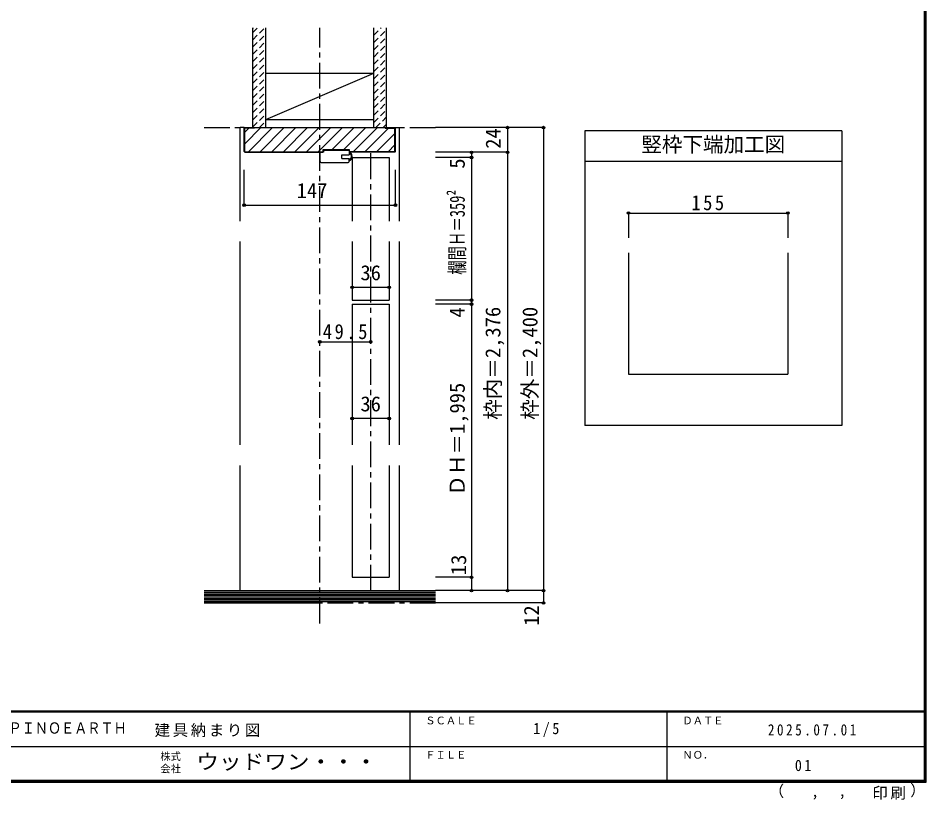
# Model space of a CAD drawing. Units: millimetres at full size, sheet at 1:5. Extents: x -975 to 975, y -715 to 698.
# Drawn here: x 93 to 975, y -715 to 44 of the extents above; entities that cross this region are included whole.
import ezdxf
from ezdxf.enums import TextEntityAlignment as Align

# ---------------------------------------------------------------- set-up
doc = ezdxf.new("R2010")
doc.units = ezdxf.units.MM
doc.header["$LTSCALE"] = 5
doc.header["$PDMODE"] = 32
doc.header["$PDSIZE"] = 2.5
doc.linetypes.add('CHAIN1', pattern=[8, 5, -1, 1, -1])
doc.linetypes.add('DASHED1', pattern=[1.8, 1.2, -0.6])
for name, color, linetype in [('0-0_補助線', 3, 'Continuous'), ('0-1_通り芯', 4, 'CHAIN1'), ('0-3_仕上げ', 2, 'Continuous'), ('0-4_枠', 4, 'Continuous'), ('0-6_扉', 6, 'Continuous'), ('0-A_文字', 7, 'Continuous'), ('0-B_寸法', 7, 'Continuous'), ('0-C_ハッチ', 4, 'DASHED1'), ('F-1_枠', 6, 'Continuous'), ('F-A_文字', 7, 'Continuous')]:
    doc.layers.add(name, color=color, linetype=linetype)
doc.styles.add('HG明朝B', font='')
doc.styles.add('ＭＳ ゴシック', font='')
doc.styles.get('HG明朝B').set_extended_font_data('HG明朝B')
doc.styles.get('ＭＳ ゴシック').set_extended_font_data('MS Gothic')

# ---------------------------------------------------------------- blocks, each defined once
blk = doc.blocks.new('04')
at = {"layer": '0-0_補助線', "color": 7}
for p, q in [((-6.847, 15.914), (-6.847, -10.086)), ((-5.847, 16.914), (3.153, 16.914)), ((4.953, -11.086), (4.953, 13.914)), ((-2.747, -4.086), (-2.747, -11.086)), ((-5.847, -11.086), (-2.747, -11.086)), ((4.953, -11.086), (0.653, -11.086))]:
    blk.add_line(p, q, dxfattribs=at)
for points in [[(4.953, 13.914), (3.153, 13.914), (3.153, 16.914)], [(-2.747, -4.086), (0.653, -4.086), (0.653, -11.086)]]:
    blk.add_lwpolyline(points, dxfattribs=at)
for centre, radius, start, end in [((-5.847, 15.914), 1, 90, 180), ((-5.847, -10.086), 1, 180, 270), ((-0.812, -9.605), 4.487, 199.27145, 340.72856), ((-0.812, -9.605), 3.887, 202.39487, 337.60513)]:
    blk.add_arc(centre, radius, start, end, dxfattribs=at)

msp = doc.modelspace()

# ---------------------------------------------------------------- linework, layer by layer
at = {"layer": '0-0_補助線'}
for p, q in [((312.333, -62), (459.333, -62)), ((312.833, -85.086), (312.833, -62.5)), ((322.333, -62.5), (312.833, -62.5)), ((322.333, -62), (322.333, -62.5)), ((449.333, -62.5), (449.333, -62)), ((449.333, -62.5), (458.833, -62.5)), ((458.833, -85.086), (458.833, -62.5)), ((313.248, -85.5), (312.833, -85.086)), ((313.04, -86), (388.829, -86)), ((313.248, -85.5), (388.829, -85.5)), ((414.829, -86), (414.829, -83.733)), ((458.419, -85.5), (414.829, -85.5)), ((458.626, -86), (414.829, -86)), ((458.419, -85.5), (458.833, -85.086)), ((685.862, -183.727), (685.862, -301.507)), ((840.862, -183.727), (840.862, -301.507)), ((685.862, -301.507), (840.862, -301.507))]:
    msp.add_line(p, q, dxfattribs=at)
at = {"layer": '0-0_補助線', "color": 4}
for p, q in [((312.833, -77.806), (328.639, -62)), ((312.833, -66.492), (316.825, -62.5)), ((316.453, -85.5), (339.953, -62)), ((327.767, -85.5), (351.267, -62)), ((339.08, -85.5), (362.58, -62)), ((350.394, -85.5), (373.894, -62)), ((361.708, -85.5), (385.208, -62)), ((373.022, -85.5), (396.522, -62)), ((384.335, -85.5), (407.835, -62)), ((397.416, -83.733), (419.149, -62)), ((408.729, -83.733), (430.463, -62)), ((418.276, -85.5), (441.777, -62)), ((429.59, -85.5), (452.59, -62.5)), ((440.904, -85.5), (458.833, -67.571)), ((452.218, -85.5), (458.833, -78.884)), ((685.862, -145), (840.862, -145)), ((685.862, -145), (685.862, -168.99)), ((840.862, -145), (840.862, -168.99))]:
    msp.add_line(p, q, dxfattribs=at)
at = {"layer": '0-0_補助線', "color": 6}
msp.add_line((417.333, -91), (453.333, -91), dxfattribs=at)
at = {"layer": '0-0_補助線'}
for points in [[(313.04, -86), (312.333, -85.293), (312.333, -62)], [(458.626, -86), (459.333, -85.293), (459.333, -62)], [(414.829, -83.733), (388.829, -83.733), (388.829, -86)]]:
    msp.add_lwpolyline(points, dxfattribs=at)
at = {"layer": '0-0_補助線', "color": 7}
for p in [(685.862, -145), (840.862, -145)]:
    msp.add_point(p, dxfattribs=at)
at = {"layer": '0-1_通り芯'}
for p, q in [((385.833, -544), (385.833, 35)), ((273.333, -62), (500.69, -62)), ((435.333, -512), (435.333, -86)), ((273.333, -524), (500.69, -524))]:
    msp.add_line(p, q, dxfattribs=at)
at = {"layer": '0-3_仕上げ'}
for p, q in [((320.833, -62), (320.833, 35)), ((333.333, -62), (333.333, 35)), ((438.333, -62), (438.333, 35)), ((450.833, -62), (450.833, 35)), ((273.333, -512), (498.333, -512)), ((273.333, -524), (384.833, -524))]:
    msp.add_line(p, q, dxfattribs=at)
at = {"layer": '0-3_仕上げ', "color": 7}
for p, q in [((333.333, -54), (438.333, -9)), ((273.333, -513.5), (498.333, -513.5)), ((273.333, -515), (498.333, -515)), ((273.333, -516.5), (498.333, -516.5)), ((273.333, -518), (498.333, -518)), ((273.333, -519.5), (498.333, -519.5)), ((273.333, -521), (498.333, -521)), ((273.333, -522.5), (498.333, -522.5))]:
    msp.add_line(p, q, dxfattribs=at)
at = {"layer": '0-3_仕上げ', "color": 3}
for p, q in [((333.333, -9), (438.333, -9)), ((333.333, -54), (438.333, -54))]:
    msp.add_line(p, q, dxfattribs=at)
at = {"layer": '0-4_枠'}
for p, q in [((312.333, -62), (308.333, -62)), ((308.333, -152.791), (308.333, -62)), ((459.333, -62), (463.333, -62)), ((463.333, -152.791), (463.333, -62)), ((308.333, -370.275), (308.333, -172.791)), ((463.333, -370.275), (463.333, -172.791)), ((308.333, -512), (308.333, -390.275)), ((463.333, -512), (463.333, -390.275))]:
    msp.add_line(p, q, dxfattribs=at)
at = {"layer": '0-6_扉'}
for p, q in [((417.333, -91), (417.333, -152.791)), ((453.333, -91), (453.333, -152.791)), ((417.333, -172.791), (417.333, -229.638)), ((453.333, -172.791), (453.333, -229.638)), ((417.333, -229.638), (453.333, -229.638)), ((417.333, -233.638), (417.333, -370.275)), ((417.333, -390.275), (417.333, -499)), ((453.333, -390.275), (453.333, -499)), ((417.333, -499), (453.333, -499))]:
    msp.add_line(p, q, dxfattribs=at)
msp.add_lwpolyline([(417.333, -233.638), (453.333, -233.638), (453.333, -370.275)], dxfattribs=at)
at = {"layer": '0-A_文字', "color": 3}
for p, q in [((643.333, -65), (643.333, -351.507)), ((893.333, -65), (643.333, -65)), ((893.333, -65), (893.333, -351.507)), ((893.333, -95), (643.333, -95)), ((893.333, -351.507), (643.333, -351.507))]:
    msp.add_line(p, q, dxfattribs=at)
at = {"layer": '0-B_寸法', "color": 4}
for p, q in [((603.333, -62), (498.333, -62)), ((568.333, -62), (568.333, -512)), ((603.333, -62), (603.333, -524)), ((568.333, -86), (498.333, -86)), ((533.333, -86), (533.333, -512)), ((533.333, -91), (498.333, -91)), ((312.333, -137.422), (312.333, -102.9)), ((459.333, -137.422), (459.333, -102.9)), ((312.333, -137.422), (459.333, -137.422)), ((453.333, -217.252), (417.333, -217.252)), ((533.333, -229.638), (498.333, -229.638)), ((533.333, -233.638), (498.333, -233.638)), ((385.833, -270.252), (435.333, -270.252)), ((453.333, -344.683), (417.333, -344.683)), ((533.333, -499), (498.333, -499)), ((603.333, -512), (498.333, -512)), ((603.333, -524), (498.333, -524))]:
    msp.add_line(p, q, dxfattribs=at)
at = {"layer": '0-B_寸法'}
for p in [(568.333, -62), (603.333, -62), (533.333, -86), (568.333, -86), (533.333, -91), (312.333, -137.422), (459.333, -137.422), (417.333, -217.252), (453.333, -217.252), (533.333, -229.638), (533.333, -233.638), (385.833, -270.252), (435.333, -270.252), (417.333, -344.683), (453.333, -344.683), (533.333, -499), (533.333, -512), (568.333, -512), (603.333, -512), (603.333, -524)]:
    msp.add_point(p, dxfattribs=at)
at = {"layer": '0-C_ハッチ'}
for p, q in [((320.833, 30.531), (325.302, 35)), ((320.833, 23.46), (332.373, 35)), ((320.833, 34.602), (321.231, 35)), ((320.833, 16.389), (333.333, 28.889)), ((438.333, 27.823), (445.51, 35)), ((438.333, 20.752), (450.833, 33.252)), ((320.833, 9.318), (333.333, 21.818)), ((438.333, 13.681), (450.833, 26.181)), ((438.333, 6.61), (450.833, 19.11)), ((320.833, 2.247), (333.333, 14.747)), ((438.333, -0.461), (450.833, 12.039)), ((320.833, -4.824), (333.333, 7.676)), ((320.833, -11.895), (333.333, 0.605)), ((438.333, -7.532), (450.833, 4.968)), ((320.833, -18.966), (333.333, -6.466)), ((438.333, -14.603), (450.833, -2.103)), ((320.833, -26.037), (333.333, -13.537)), ((438.333, -21.674), (450.833, -9.174)), ((438.333, -28.745), (450.833, -16.245)), ((320.833, -33.108), (333.333, -20.608)), ((438.333, -35.816), (450.833, -23.316)), ((320.833, -40.179), (333.333, -27.679)), ((320.833, -47.25), (333.333, -34.75)), ((438.333, -42.887), (450.833, -30.387)), ((320.833, -54.321), (333.333, -41.821)), ((438.333, -49.959), (450.833, -37.459)), ((320.833, -61.393), (333.333, -48.893)), ((438.333, -57.03), (450.833, -44.53)), ((440.434, -62), (450.833, -51.601)), ((327.297, -62), (333.333, -55.964)), ((447.505, -62), (450.833, -58.672))]:
    msp.add_line(p, q, dxfattribs=at)
at = {"layer": 'F-1_枠'}
for p, q in [((973.333, 698.333), (973.333, -698.333)), ((974.166, 698.333), (974.166, -698.333)), ((975, 698.333), (975, -698.333)), ((975, -629.167), (-975, -629.167)), ((975, -630), (-975, -630)), ((473.333, -630), (473.333, -696.667)), ((723.333, -630), (723.333, -696.667)), ((0, -663.333), (973.333, -663.334)), ((975, -696.667), (-975, -696.667)), ((975, -697.5), (-975, -697.5)), ((975, -698.333), (-975, -698.333))]:
    msp.add_line(p, q, dxfattribs=at)

# ---------------------------------------------------------------- block references
at = {"layer": '0-0_補助線', "rotation": 90}
msp.add_blockref('04', (403.243, -89.153), dxfattribs=at)

# ---------------------------------------------------------------- texts
at = {"layer": '0-0_補助線', "color": 7, "insert": (747.112, -142.5), "char_height": 14.66, "attachment_point": 7, "style": 'ＭＳ ゴシック'}
msp.add_mtext('\\T1.27;\\W0.9;155', dxfattribs=at)
at = {"layer": '0-A_文字', "style": 'ＭＳ ゴシック'}
msp.add_text('竪枠下端加工図', height=14.66, dxfattribs=at).set_placement((698.333, -90), align=Align.BOTTOM_LEFT)
at = {"layer": '0-B_寸法', "style": 'ＭＳ ゴシック'}
for s, p in [('24', (566.117, -82.571)), ('5', (531.17, -101.885)), ('4', (531.17, -246.583)), ('枠内＝2,376', (565.833, -346)), ('枠外＝2,400', (601.847, -346)), ('ＤＨ＝1,995', (531.153, -419.819)), ('13', (532.509, -496.972)), ('12', (603.333, -546.206))]:
    msp.add_text(s, height=14.66, rotation=90, dxfattribs=at).set_placement(p, align=Align.BOTTOM_LEFT)
for s, p in [('147', (363.333, -134.922)), ('36', (425.333, -214.752)), ('36', (425.333, -342.183))]:
    msp.add_text(s, height=14.66, dxfattribs=at).set_placement(p, align=Align.BOTTOM_LEFT)
at = {"layer": '0-B_寸法', "style": 'ＭＳ ゴシック', "width": 0.7}
msp.add_text('欄間Ｈ＝359²', height=14.66, rotation=90, dxfattribs=at).set_placement((531.17, -205.052), align=Align.BOTTOM_LEFT)
at = {"layer": '0-B_寸法', "insert": (388.708, -267.752), "char_height": 14.66, "attachment_point": 7, "style": 'ＭＳ ゴシック'}
msp.add_mtext('\\T1.28;\\W0.9;49.5', dxfattribs=at)
at = {"layer": 'F-1_枠', "color": 7, "style": 'HG明朝B', "width": 0.85}
msp.add_text('ＰＩＮＯＥＡＲＴＨ', height=11, dxfattribs=at).set_placement((83.333, -654.298), align=Align.BOTTOM_LEFT)
at = {"layer": 'F-1_枠', "color": 7, "insert": (225.243, -654.298), "char_height": 11, "attachment_point": 7, "style": 'ＭＳ ゴシック'}
msp.add_mtext('\\T1.17;建具納まり図', dxfattribs=at)
at = {"layer": 'F-A_文字', "style": 'ＭＳ ゴシック'}
for s, height, p in [('ＳＣＡＬＥ', 7.331, (488.333, -644.167)), ('ＤＡＴＥ', 7.331, (738.333, -644.167)), ('株式', 7.331, (230.833, -679)), ('ＦＩＬＥ', 7.331, (488.333, -677.5)), ('ＮＯ．', 7.331, (738.333, -677.501)), ('会社', 7.331, (230.833, -691)), ('（', 11, (822.339, -715.552)), ('）', 11, (959.734, -714.855)), (',', 11, (863.546, -715.552)), (',', 11, (890.033, -715.088))]:
    msp.add_text(s, height=height, dxfattribs=at).set_placement(p, align=Align.BOTTOM_LEFT)
at = {"layer": 'F-A_文字', "style": 'ＭＳ ゴシック', "width": 1.1}
msp.add_text('ウッドワン・・・', height=14.66, dxfattribs=at).set_placement((265.833, -690), align=Align.BOTTOM_LEFT)
at = {"layer": 'F-A_文字', "char_height": 11, "attachment_point": 7, "style": 'ＭＳ ゴシック'}
for s, insert in [('\\T1.38;\\W0.9;1/5', (593.333, -654.167)), ('\\T1.39;\\W0.85;2025.07.01', (821.458, -652.917)), ('\\T1.36;\\W0.9;01', (847.708, -687.501)), ('\\T1.17;印刷', (923.025, -715.32))]:
    msp.add_mtext(s, dxfattribs=dict(at, insert=insert))

doc.saveas('drawing.dxf')
